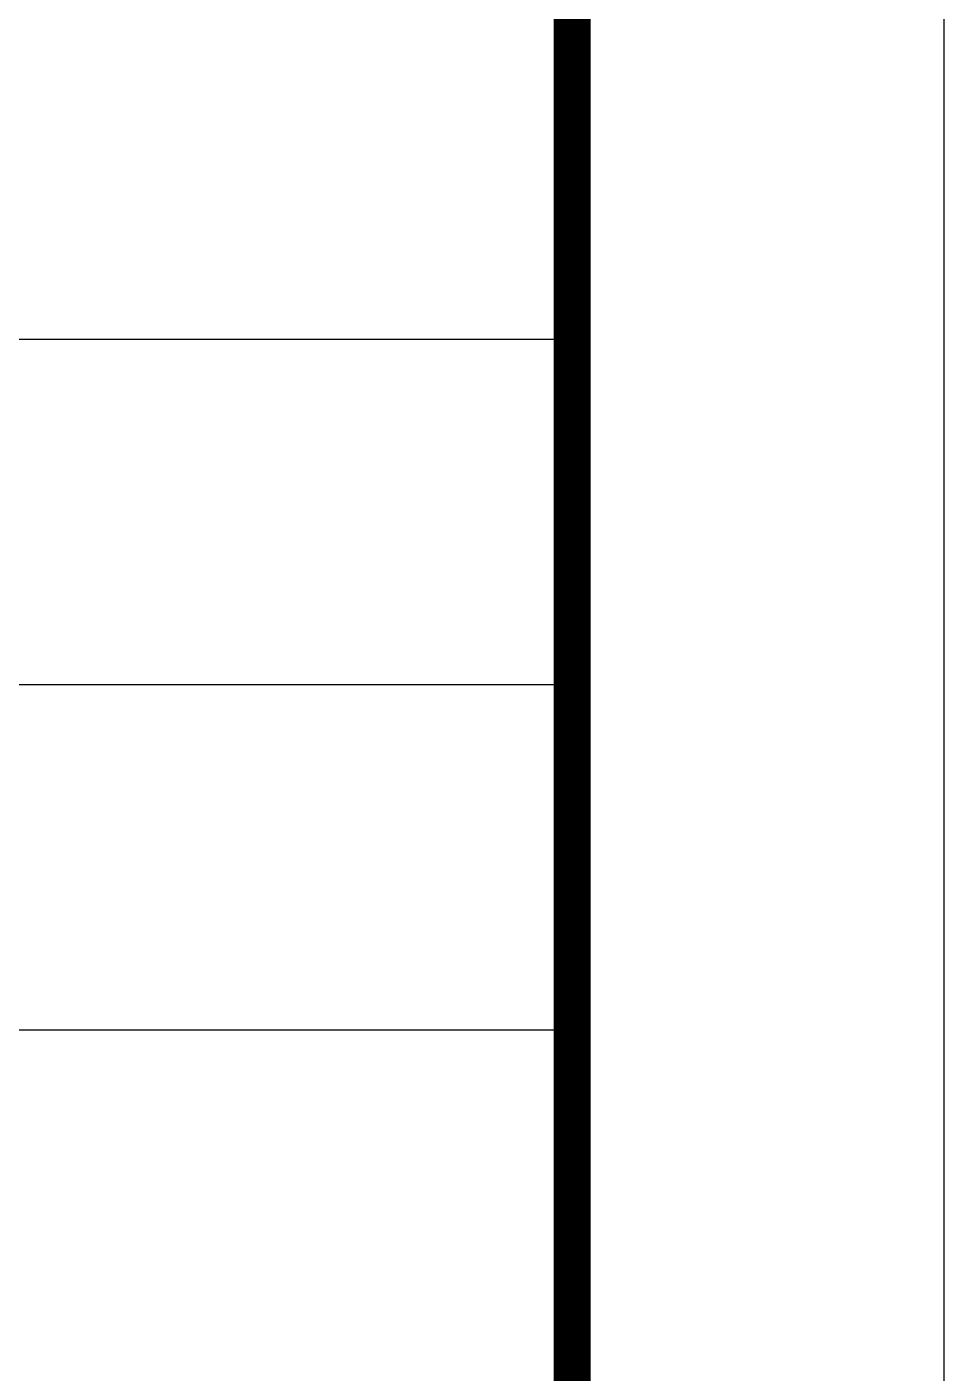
# Model space of a CAD drawing. Header units: millimetres. Extents: x 684779 to 686470, y 2544898 to 2545979.
# Drawn here: x 686451.21 to 686463.54, y 2545223.51 to 2545241.59 of the extents above; entities that cross this region are included whole.
import ezdxf

# ---------------------------------------------------------------- set-up
doc = ezdxf.new("R2010")
doc.units = ezdxf.units.MM
doc.layers.add('14', color=14, linetype='Continuous')
doc.layers.add('PUB_TITLE', color=4, linetype='Continuous')

# ---------------------------------------------------------------- blocks, each defined once
blk = doc.blocks.new('43TGREGEHE')
at = {"layer": '14', "color": 14}
for p, q in [((685733.103, 2545594.821), (685811.758, 2545594.821)), ((685733.103, 2545586.956), (685811.758, 2545586.956)), ((685733.102, 2545579.09), (685811.758, 2545579.09)), ((685733.103, 2545579.09), (685811.758, 2545579.09)), ((685733.103, 2545579.09), (685811.758, 2545579.09))]:
    blk.add_line(p, q, dxfattribs=at)

msp = doc.modelspace()

# ---------------------------------------------------------------- linework, layer by layer
at = {"layer": 'PUB_TITLE', "linetype": 'Continuous'}
msp.add_lwpolyline([(686166.54, 2545188.776), (686463.54, 2545188.776), (686463.54, 2545398.776), (686166.54, 2545398.776)], close=True, dxfattribs=at)
at = {"layer": 'PUB_TITLE', "linetype": 'Continuous', "const_width": 0.5}
msp.add_lwpolyline([(686179.04, 2545193.776), (686458.54, 2545193.776), (686458.54, 2545393.776), (686179.04, 2545393.776)], close=True, dxfattribs=at)

# ---------------------------------------------------------------- block references
at = {"xscale": 0.59, "yscale": 0.59, "zscale": 0.59}
msp.add_blockref('43TGREGEHE', (281829.603, 1043336.454), dxfattribs=at)

doc.saveas('drawing.dxf')
